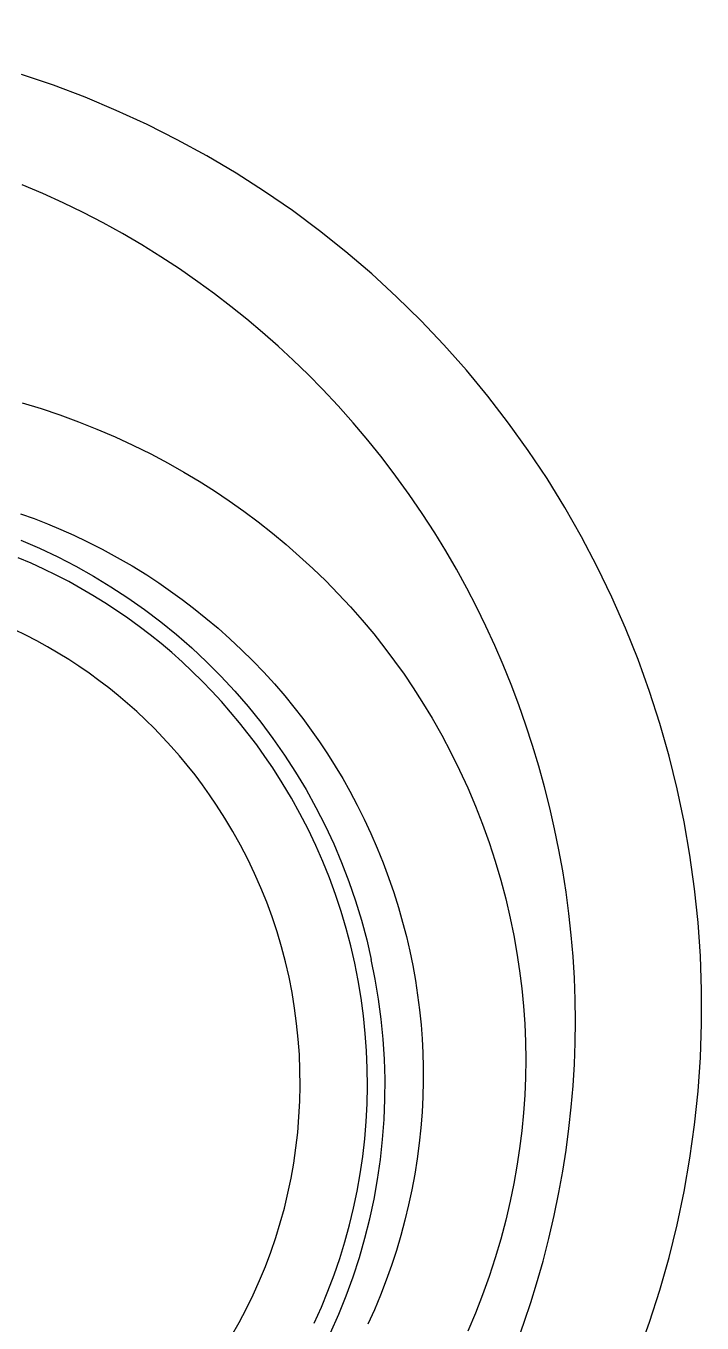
# Model space of a CAD drawing. Header units: millimetres. Extents: x -209 to 4251, y 50 to 3279.
# Drawn here: x 3602.08 to 3623.21, y 2839.86 to 2880.42 of the extents above; entities that cross this region are included whole.
import ezdxf

# ---------------------------------------------------------------- set-up
doc = ezdxf.new("R2010")
doc.units = ezdxf.units.MM
doc.layers.add('ZANO_R', color=7, linetype='Continuous', lineweight=0)
doc.layers.add('ZANO_W', color=1, linetype='Continuous', lineweight=0)
doc.styles.get("Standard").update_dxf_attribs({"font": 'ARIALUNI.TTF'})
doc.dimstyles.new('pl i ang', dxfattribs={"dimtxt": 50, "dimasz": 50, "dimexe": 1.25, "dimexo": 0.625, "dimgap": 10, "dimtad": 1, "dimtoh": 1, "dimtxsty": 'Standard', "dimcen": 2.5, "dimclrd": 1, "dimclre": 1, "dimclrt": 1, "dimadec": 0, "dimazin": 0, "dimtfac": 1, "dimtmove": 0, "dimatfit": 3, "dimfxl": 1, "dimarcsym": 1})

# ---------------------------------------------------------------- blocks, each defined once
blk = doc.blocks.new('*D433')
at = {"layer": 'ZANO_W', "color": 1, "lineweight": -2}
for p, q in [((3298.94, 2980.044), (3298.94, 2991.515)), ((3690.581, 2790.367), (3690.581, 2991.515)), ((3650.581, 2981.515), (3338.94, 2981.515))]:
    blk.add_line(p, q, dxfattribs=at)
at = {"layer": 'ZANO_W', "color": 1}
for points in [[(3338.94, 2988.182), (3338.94, 2974.849), (3298.94, 2981.515)], [(3650.581, 2974.849), (3650.581, 2988.182), (3690.581, 2981.515)]]:
    blk.add_solid(points, dxfattribs=at)
at = {"layer": 'ZANO_W', "color": 1, "insert": (3494.761, 3011.952), "char_height": 40, "attachment_point": 5}
blk.add_mtext('392', dxfattribs=at)
blk = doc.blocks.new('*D435')
at = {"layer": 'ZANO_W', "color": 1, "lineweight": -2}
for p, q in [((3604.244, 2955.344), (3829.47, 2955.344)), ((3819.47, 2915.344), (3819.47, 2415.367)), ((3701.53, 2375.367), (3829.47, 2375.367))]:
    blk.add_line(p, q, dxfattribs=at)
at = {"layer": 'ZANO_W', "color": 1}
for points in [[(3826.136, 2915.344), (3812.803, 2915.344), (3819.47, 2955.344)], [(3812.803, 2415.367), (3826.136, 2415.367), (3819.47, 2375.367)]]:
    blk.add_solid(points, dxfattribs=at)
at = {"layer": 'ZANO_W', "color": 1, "insert": (3789.033, 2665.356), "char_height": 40, "attachment_point": 5, "rotation": 90}
blk.add_mtext('580', dxfattribs=at)

msp = doc.modelspace()

# ---------------------------------------------------------------- linework, layer by layer
at = {"layer": 'ZANO_R'}
for p, q in [((3602.942, 2878.561), (3601.942, 2878.901)), ((3603.931, 2878.186), (3602.942, 2878.561)), ((3604.905, 2877.777), (3603.931, 2878.186)), ((3605.865, 2877.335), (3604.905, 2877.777)), ((3606.81, 2876.86), (3605.865, 2877.335)), ((3607.737, 2876.353), (3606.81, 2876.86)), ((3608.646, 2875.814), (3607.737, 2876.353)), ((3602.607, 2875.175), (3601.963, 2875.447)), ((3609.536, 2875.244), (3608.646, 2875.814)), ((3603.243, 2874.887), (3602.607, 2875.175)), ((3610.406, 2874.643), (3609.536, 2875.244)), ((3603.87, 2874.582), (3603.243, 2874.887)), ((3611.254, 2874.013), (3610.406, 2874.643)), ((3604.49, 2874.261), (3603.87, 2874.582)), ((3605.101, 2873.924), (3604.49, 2874.261)), ((3605.703, 2873.571), (3605.101, 2873.924)), ((3612.081, 2873.354), (3611.254, 2874.013)), ((3606.296, 2873.203), (3605.703, 2873.571)), ((3606.879, 2872.82), (3606.296, 2873.203)), ((3612.884, 2872.667), (3612.081, 2873.354)), ((3607.453, 2872.422), (3606.879, 2872.82)), ((3613.663, 2871.953), (3612.884, 2872.667)), ((3607.973, 2872.042), (3607.453, 2872.422)), ((3608.484, 2871.65), (3607.973, 2872.042)), ((3614.417, 2871.212), (3613.663, 2871.953)), ((3608.986, 2871.245), (3608.484, 2871.65)), ((3609.478, 2870.829), (3608.986, 2871.245)), ((3615.144, 2870.446), (3614.417, 2871.212)), ((3609.961, 2870.402), (3609.478, 2870.829)), ((3610.433, 2869.964), (3609.961, 2870.402)), ((3615.845, 2869.655), (3615.144, 2870.446)), ((3610.896, 2869.515), (3610.433, 2869.964)), ((3611.348, 2869.056), (3610.896, 2869.515)), ((3616.518, 2868.84), (3615.845, 2869.655)), ((3611.833, 2868.538), (3611.348, 2869.056)), ((3601.96, 2868.633), (3602.552, 2868.452)), ((3612.305, 2868.007), (3611.833, 2868.538)), ((3617.163, 2868.002), (3616.518, 2868.84)), ((3602.552, 2868.452), (3603.139, 2868.256)), ((3603.139, 2868.256), (3603.72, 2868.044)), ((3603.72, 2868.044), (3604.295, 2867.815)), ((3604.295, 2867.815), (3604.864, 2867.571)), ((3612.763, 2867.465), (3612.305, 2868.007)), ((3617.778, 2867.143), (3617.163, 2868.002)), ((3604.864, 2867.571), (3605.426, 2867.312)), ((3605.426, 2867.312), (3605.98, 2867.037)), ((3613.207, 2866.912), (3612.763, 2867.465)), ((3605.98, 2867.037), (3606.526, 2866.746)), ((3613.64, 2866.344), (3613.207, 2866.912)), ((3618.363, 2866.263), (3617.778, 2867.143)), ((3606.526, 2866.746), (3607.015, 2866.47)), ((3607.015, 2866.47), (3607.496, 2866.181)), ((3607.496, 2866.181), (3607.969, 2865.881)), ((3614.058, 2865.765), (3613.64, 2866.344)), ((3618.918, 2865.363), (3618.363, 2866.263)), ((3607.969, 2865.881), (3608.435, 2865.568)), ((3614.463, 2865.173), (3614.058, 2865.765)), ((3608.435, 2865.568), (3608.892, 2865.244)), ((3619.441, 2864.445), (3618.918, 2865.363)), ((3601.914, 2865.166), (3602.336, 2865.013)), ((3602.336, 2865.013), (3602.754, 2864.85)), ((3608.892, 2865.244), (3609.341, 2864.908)), ((3609.341, 2864.908), (3609.782, 2864.561)), ((3614.853, 2864.571), (3614.463, 2865.173)), ((3602.754, 2864.85), (3603.168, 2864.677)), ((3603.168, 2864.677), (3603.578, 2864.494)), ((3603.578, 2864.494), (3603.983, 2864.302)), ((3609.782, 2864.561), (3610.213, 2864.202)), ((3615.2, 2864.003), (3614.853, 2864.571)), ((3601.919, 2864.335), (3602.502, 2864.085)), ((3602.502, 2864.085), (3603.076, 2863.814)), ((3603.983, 2864.302), (3604.463, 2864.059)), ((3604.463, 2864.059), (3604.935, 2863.803)), ((3610.213, 2864.202), (3610.634, 2863.834)), ((3619.932, 2863.509), (3619.441, 2864.445)), ((3602.241, 2863.619), (3601.841, 2863.791)), ((3603.076, 2863.814), (3603.64, 2863.524)), ((3604.935, 2863.803), (3605.399, 2863.533)), ((3610.634, 2863.834), (3611.045, 2863.455)), ((3615.533, 2863.428), (3615.2, 2864.003)), ((3602.638, 2863.437), (3602.241, 2863.619)), ((3603.03, 2863.245), (3602.638, 2863.437)), ((3603.64, 2863.524), (3604.194, 2863.214)), ((3605.399, 2863.533), (3605.856, 2863.251)), ((3605.856, 2863.251), (3606.231, 2863.005)), ((3611.045, 2863.455), (3611.447, 2863.065)), ((3615.853, 2862.844), (3615.533, 2863.428)), ((3620.391, 2862.557), (3619.932, 2863.509)), ((3603.417, 2863.043), (3603.03, 2863.245)), ((3603.799, 2862.832), (3603.417, 2863.043)), ((3604.194, 2863.214), (3604.737, 2862.885)), ((3604.737, 2862.885), (3605.268, 2862.537)), ((3606.231, 2863.005), (3606.601, 2862.75)), ((3611.447, 2863.065), (3611.838, 2862.665)), ((3616.159, 2862.253), (3615.853, 2862.844)), ((3604.176, 2862.612), (3603.799, 2862.832)), ((3604.547, 2862.382), (3604.176, 2862.612)), ((3605.268, 2862.537), (3605.787, 2862.171)), ((3606.601, 2862.75), (3606.964, 2862.486)), ((3606.964, 2862.486), (3607.321, 2862.214)), ((3611.838, 2862.665), (3612.219, 2862.255)), ((3620.816, 2861.589), (3620.391, 2862.557)), ((3604.911, 2862.143), (3604.547, 2862.382)), ((3605.269, 2861.897), (3604.911, 2862.143)), ((3605.787, 2862.171), (3606.293, 2861.787)), ((3607.321, 2862.214), (3607.707, 2861.904)), ((3612.219, 2862.255), (3612.588, 2861.836)), ((3616.45, 2861.656), (3616.159, 2862.253)), ((3605.62, 2861.641), (3605.269, 2861.897)), ((3605.965, 2861.377), (3605.62, 2861.641)), ((3606.293, 2861.787), (3606.785, 2861.387)), ((3607.707, 2861.904), (3608.085, 2861.584)), ((3612.588, 2861.836), (3612.947, 2861.406)), ((3616.728, 2861.051), (3616.45, 2861.656)), ((3602.082, 2861.368), (3601.737, 2861.537)), ((3602.423, 2861.19), (3602.082, 2861.368)), ((3606.304, 2861.104), (3605.965, 2861.377)), ((3606.785, 2861.387), (3607.263, 2860.969)), ((3608.085, 2861.584), (3608.455, 2861.255)), ((3608.455, 2861.255), (3608.816, 2860.915)), ((3612.947, 2861.406), (3613.294, 2860.968)), ((3621.208, 2860.607), (3620.816, 2861.589)), ((3602.759, 2861.004), (3602.423, 2861.19)), ((3603.091, 2860.81), (3602.759, 2861.004)), ((3606.635, 2860.823), (3606.304, 2861.104)), ((3606.96, 2860.534), (3606.635, 2860.823)), ((3607.263, 2860.969), (3607.726, 2860.535)), ((3608.816, 2860.915), (3609.168, 2860.567)), ((3613.294, 2860.968), (3613.6, 2860.561)), ((3616.992, 2860.44), (3616.728, 2861.051)), ((3603.417, 2860.608), (3603.091, 2860.81)), ((3603.738, 2860.398), (3603.417, 2860.608)), ((3607.277, 2860.237), (3606.96, 2860.534)), ((3607.726, 2860.535), (3608.173, 2860.085)), ((3609.168, 2860.567), (3609.51, 2860.209)), ((3613.6, 2860.561), (3613.896, 2860.146)), ((3617.242, 2859.824), (3616.992, 2860.44)), ((3621.566, 2859.613), (3621.208, 2860.607)), ((3604.053, 2860.181), (3603.738, 2860.398)), ((3604.362, 2859.956), (3604.053, 2860.181)), ((3607.587, 2859.932), (3607.277, 2860.237)), ((3608.173, 2860.085), (3608.605, 2859.619)), ((3609.51, 2860.209), (3609.843, 2859.843)), ((3613.896, 2860.146), (3614.181, 2859.725)), ((3604.666, 2859.723), (3604.362, 2859.956)), ((3604.964, 2859.483), (3604.666, 2859.723)), ((3607.89, 2859.618), (3607.587, 2859.932)), ((3608.187, 2859.295), (3607.89, 2859.618)), ((3608.605, 2859.619), (3609.021, 2859.139)), ((3609.843, 2859.843), (3610.167, 2859.468)), ((3614.181, 2859.725), (3614.456, 2859.296)), ((3617.48, 2859.194), (3617.242, 2859.824)), ((3621.889, 2858.607), (3621.566, 2859.613)), ((3605.256, 2859.235), (3604.964, 2859.483)), ((3605.542, 2858.981), (3605.256, 2859.235)), ((3608.475, 2858.966), (3608.187, 2859.295)), ((3610.167, 2859.468), (3610.452, 2859.119)), ((3614.456, 2859.296), (3614.773, 2858.772)), ((3617.704, 2858.56), (3617.48, 2859.194)), ((3605.821, 2858.719), (3605.542, 2858.981)), ((3608.756, 2858.629), (3608.475, 2858.966)), ((3609.021, 2859.139), (3609.419, 2858.645)), ((3610.452, 2859.119), (3610.73, 2858.763)), ((3606.093, 2858.451), (3605.821, 2858.719)), ((3606.361, 2858.174), (3606.093, 2858.451)), ((3609.028, 2858.286), (3608.756, 2858.629)), ((3609.419, 2858.645), (3609.8, 2858.138)), ((3610.73, 2858.763), (3610.998, 2858.401)), ((3610.998, 2858.401), (3611.257, 2858.032)), ((3614.773, 2858.772), (3615.075, 2858.24)), ((3617.913, 2857.92), (3617.704, 2858.56)), ((3622.177, 2857.59), (3621.889, 2858.607)), ((3606.622, 2857.89), (3606.361, 2858.174)), ((3609.291, 2857.936), (3609.028, 2858.286)), ((3609.8, 2858.138), (3610.163, 2857.617)), ((3611.257, 2858.032), (3611.507, 2857.657)), ((3615.075, 2858.24), (3615.361, 2857.698)), ((3606.877, 2857.6), (3606.622, 2857.89)), ((3607.124, 2857.303), (3606.877, 2857.6)), ((3609.546, 2857.58), (3609.291, 2857.936)), ((3609.791, 2857.218), (3609.546, 2857.58)), ((3610.163, 2857.617), (3610.508, 2857.084)), ((3611.507, 2857.657), (3611.747, 2857.275)), ((3615.361, 2857.698), (3615.631, 2857.149)), ((3618.108, 2857.276), (3617.913, 2857.92)), ((3622.43, 2856.564), (3622.177, 2857.59)), ((3607.364, 2857), (3607.124, 2857.303)), ((3610.09, 2856.752), (3609.791, 2857.218)), ((3611.747, 2857.275), (3611.978, 2856.888)), ((3618.288, 2856.627), (3618.108, 2857.276)), ((3607.596, 2856.692), (3607.364, 2857)), ((3610.508, 2857.084), (3610.834, 2856.54)), ((3611.978, 2856.888), (3612.2, 2856.495)), ((3615.631, 2857.149), (3615.886, 2856.592)), ((3607.82, 2856.378), (3607.596, 2856.692)), ((3608.037, 2856.059), (3607.82, 2856.378)), ((3610.374, 2856.276), (3610.09, 2856.752)), ((3610.834, 2856.54), (3611.141, 2855.984)), ((3612.2, 2856.495), (3612.432, 2856.059)), ((3615.886, 2856.592), (3616.125, 2856.028)), ((3618.453, 2855.975), (3618.288, 2856.627)), ((3622.648, 2855.529), (3622.43, 2856.564)), ((3608.3, 2855.647), (3608.037, 2856.059)), ((3610.643, 2855.792), (3610.374, 2856.276)), ((3611.141, 2855.984), (3611.429, 2855.418)), ((3612.432, 2856.059), (3612.652, 2855.616)), ((3616.125, 2856.028), (3616.348, 2855.458)), ((3618.602, 2855.319), (3618.453, 2855.975)), ((3608.551, 2855.227), (3608.3, 2855.647)), ((3610.898, 2855.299), (3610.643, 2855.792)), ((3612.652, 2855.616), (3612.861, 2855.167)), ((3608.789, 2854.799), (3608.551, 2855.227)), ((3611.137, 2854.798), (3610.898, 2855.299)), ((3611.429, 2855.418), (3611.697, 2854.843)), ((3612.861, 2855.167), (3613.057, 2854.713)), ((3616.348, 2855.458), (3616.554, 2854.882)), ((3618.737, 2854.659), (3618.602, 2855.319)), ((3622.829, 2854.488), (3622.648, 2855.529)), ((3609.013, 2854.364), (3608.789, 2854.799)), ((3611.36, 2854.291), (3611.137, 2854.798)), ((3611.697, 2854.843), (3611.944, 2854.258)), ((3616.554, 2854.882), (3616.744, 2854.3)), ((3609.225, 2853.922), (3609.013, 2854.364)), ((3613.057, 2854.713), (3613.242, 2854.254)), ((3618.857, 2853.996), (3618.737, 2854.659)), ((3622.975, 2853.441), (3622.829, 2854.488)), ((3609.422, 2853.474), (3609.225, 2853.922)), ((3611.567, 2853.777), (3611.36, 2854.291)), ((3611.944, 2854.258), (3612.172, 2853.665)), ((3613.242, 2854.254), (3613.414, 2853.79)), ((3616.744, 2854.3), (3616.918, 2853.713)), ((3618.961, 2853.33), (3618.857, 2853.996)), ((3611.758, 2853.258), (3611.567, 2853.777)), ((3612.172, 2853.665), (3612.378, 2853.065)), ((3613.414, 2853.79), (3613.574, 2853.322)), ((3616.918, 2853.713), (3617.074, 2853.121)), ((3609.605, 2853.02), (3609.422, 2853.474)), ((3611.932, 2852.731), (3611.758, 2853.258)), ((3613.574, 2853.322), (3613.722, 2852.85)), ((3617.074, 2853.121), (3617.214, 2852.525)), ((3619.049, 2852.662), (3618.961, 2853.33)), ((3623.084, 2852.39), (3622.975, 2853.441)), ((3609.774, 2852.562), (3609.605, 2853.02)), ((3612.09, 2852.198), (3611.932, 2852.731)), ((3612.378, 2853.065), (3612.564, 2852.458)), ((3613.722, 2852.85), (3613.851, 2852.401)), ((3609.927, 2852.098), (3609.774, 2852.562)), ((3612.564, 2852.458), (3612.728, 2851.845)), ((3613.851, 2852.401), (3613.968, 2851.949)), ((3617.214, 2852.525), (3617.326, 2851.979)), ((3619.122, 2851.992), (3619.049, 2852.662)), ((3623.157, 2851.336), (3623.084, 2852.39)), ((3610.067, 2851.628), (3609.927, 2852.098)), ((3612.232, 2851.66), (3612.09, 2852.198)), ((3613.968, 2851.949), (3614.073, 2851.494)), ((3617.326, 2851.979), (3617.423, 2851.43)), ((3619.179, 2851.32), (3619.122, 2851.992)), ((3610.191, 2851.155), (3610.067, 2851.628)), ((3612.356, 2851.118), (3612.232, 2851.66)), ((3612.728, 2851.845), (3612.871, 2851.227)), ((3614.073, 2851.494), (3614.168, 2851.037)), ((3610.301, 2850.677), (3610.191, 2851.155)), ((3612.464, 2850.572), (3612.356, 2851.118)), ((3612.996, 2850.611), (3612.871, 2851.227)), ((3617.423, 2851.43), (3617.506, 2850.879)), ((3619.219, 2850.648), (3619.179, 2851.32)), ((3623.193, 2850.279), (3623.157, 2851.336)), ((3610.396, 2850.196), (3610.301, 2850.677)), ((3614.168, 2851.037), (3614.25, 2850.577)), ((3617.506, 2850.879), (3617.575, 2850.326)), ((3612.555, 2850.023), (3612.464, 2850.572)), ((3613.1, 2849.991), (3612.996, 2850.611)), ((3614.25, 2850.577), (3614.321, 2850.115)), ((3617.575, 2850.326), (3617.628, 2849.771)), ((3619.244, 2849.974), (3619.219, 2850.648)), ((3623.193, 2849.222), (3623.193, 2850.279)), ((3610.476, 2849.712), (3610.396, 2850.196)), ((3612.628, 2849.472), (3612.555, 2850.023)), ((3613.183, 2849.367), (3613.1, 2849.991)), ((3614.321, 2850.115), (3614.38, 2849.652)), ((3619.252, 2849.301), (3619.244, 2849.974)), ((3610.54, 2849.227), (3610.476, 2849.712)), ((3612.685, 2848.92), (3612.628, 2849.472)), ((3614.38, 2849.652), (3614.428, 2849.188)), ((3617.628, 2849.771), (3617.666, 2849.215)), ((3610.589, 2848.741), (3610.54, 2849.227)), ((3613.244, 2848.742), (3613.183, 2849.367)), ((3614.428, 2849.188), (3614.461, 2848.747)), ((3617.666, 2849.215), (3617.69, 2848.658)), ((3619.244, 2848.627), (3619.252, 2849.301)), ((3623.157, 2848.166), (3623.193, 2849.222)), ((3610.624, 2848.256), (3610.589, 2848.741)), ((3612.724, 2848.371), (3612.685, 2848.92)), ((3613.284, 2848.114), (3613.244, 2848.742)), ((3614.461, 2848.747), (3614.484, 2848.306)), ((3617.69, 2848.658), (3617.697, 2848.101)), ((3610.644, 2847.769), (3610.624, 2848.256)), ((3612.747, 2847.821), (3612.724, 2848.371)), ((3614.484, 2848.306), (3614.496, 2847.865)), ((3619.219, 2847.954), (3619.244, 2848.627)), ((3613.302, 2847.486), (3613.284, 2848.114)), ((3614.496, 2847.865), (3614.497, 2847.423)), ((3617.697, 2848.101), (3617.69, 2847.544)), ((3619.179, 2847.281), (3619.219, 2847.954)), ((3623.084, 2847.112), (3623.157, 2848.166)), ((3610.648, 2847.282), (3610.644, 2847.769)), ((3612.752, 2847.269), (3612.747, 2847.821)), ((3613.299, 2846.857), (3613.302, 2847.486)), ((3617.69, 2847.544), (3617.666, 2846.987)), ((3610.638, 2846.795), (3610.648, 2847.282)), ((3612.741, 2846.717), (3612.752, 2847.269)), ((3614.497, 2847.423), (3614.485, 2846.937)), ((3619.122, 2846.61), (3619.179, 2847.281)), ((3622.975, 2846.06), (3623.084, 2847.112)), ((3610.613, 2846.308), (3610.638, 2846.795)), ((3612.712, 2846.166), (3612.741, 2846.717)), ((3613.274, 2846.229), (3613.299, 2846.857)), ((3614.485, 2846.937), (3614.461, 2846.452)), ((3617.666, 2846.987), (3617.628, 2846.431)), ((3610.573, 2845.823), (3610.613, 2846.308)), ((3613.227, 2845.602), (3613.274, 2846.229)), ((3614.461, 2846.452), (3614.423, 2845.968)), ((3617.628, 2846.431), (3617.575, 2845.876)), ((3619.049, 2845.94), (3619.122, 2846.61)), ((3610.518, 2845.339), (3610.573, 2845.823)), ((3612.667, 2845.617), (3612.712, 2846.166)), ((3614.423, 2845.968), (3614.373, 2845.484)), ((3617.575, 2845.876), (3617.507, 2845.322)), ((3618.961, 2845.272), (3619.049, 2845.94)), ((3622.829, 2845.014), (3622.975, 2846.06)), ((3612.605, 2845.069), (3612.667, 2845.617)), ((3613.159, 2844.977), (3613.227, 2845.602)), ((3614.373, 2845.484), (3614.309, 2844.998)), ((3610.449, 2844.858), (3610.518, 2845.339)), ((3612.525, 2844.525), (3612.605, 2845.069)), ((3614.309, 2844.998), (3614.232, 2844.514)), ((3617.507, 2845.322), (3617.424, 2844.771)), ((3618.857, 2844.606), (3618.961, 2845.272)), ((3622.648, 2843.972), (3622.829, 2845.014)), ((3610.366, 2844.387), (3610.449, 2844.858)), ((3613.069, 2844.354), (3613.159, 2844.977)), ((3617.424, 2844.771), (3617.326, 2844.222)), ((3618.737, 2843.943), (3618.857, 2844.606)), ((3610.268, 2843.919), (3610.366, 2844.387)), ((3612.43, 2843.99), (3612.525, 2844.525)), ((3612.958, 2843.736), (3613.069, 2844.354)), ((3614.232, 2844.514), (3614.142, 2844.032)), ((3617.326, 2844.222), (3617.214, 2843.676)), ((3610.156, 2843.453), (3610.268, 2843.919)), ((3612.318, 2843.458), (3612.43, 2843.99)), ((3614.142, 2844.032), (3614.039, 2843.553)), ((3618.589, 2843.222), (3618.737, 2843.943)), ((3622.43, 2842.938), (3622.648, 2843.972)), ((3610.029, 2842.991), (3610.156, 2843.453)), ((3612.19, 2842.929), (3612.318, 2843.458)), ((3612.826, 2843.121), (3612.958, 2843.736)), ((3614.039, 2843.553), (3613.924, 2843.076)), ((3617.214, 2843.676), (3617.074, 2843.08)), ((3609.888, 2842.533), (3610.029, 2842.991)), ((3612.673, 2842.511), (3612.826, 2843.121)), ((3613.924, 2843.076), (3613.796, 2842.602)), ((3617.074, 2843.08), (3616.918, 2842.488)), ((3618.423, 2842.506), (3618.589, 2843.222)), ((3612.046, 2842.403), (3612.19, 2842.929)), ((3613.796, 2842.602), (3613.656, 2842.132)), ((3622.177, 2841.912), (3622.43, 2842.938)), ((3609.733, 2842.079), (3609.888, 2842.533)), ((3611.886, 2841.883), (3612.046, 2842.403)), ((3612.499, 2841.907), (3612.673, 2842.511)), ((3616.918, 2842.488), (3616.744, 2841.901)), ((3618.239, 2841.794), (3618.423, 2842.506)), ((3609.564, 2841.632), (3609.733, 2842.079)), ((3611.71, 2841.368), (3611.886, 2841.883)), ((3612.304, 2841.309), (3612.499, 2841.907)), ((3613.656, 2842.132), (3613.504, 2841.666)), ((3616.744, 2841.901), (3616.554, 2841.32)), ((3618.038, 2841.087), (3618.239, 2841.794)), ((3621.889, 2840.895), (3622.177, 2841.912)), ((3609.382, 2841.19), (3609.564, 2841.632)), ((3611.519, 2840.859), (3611.71, 2841.368)), ((3613.504, 2841.666), (3613.338, 2841.2)), ((3609.182, 2840.748), (3609.382, 2841.19)), ((3612.089, 2840.718), (3612.304, 2841.309)), ((3613.338, 2841.2), (3613.16, 2840.738)), ((3616.554, 2841.32), (3616.348, 2840.743)), ((3617.857, 2840.504), (3618.038, 2841.087)), ((3608.969, 2840.312), (3609.182, 2840.748)), ((3611.312, 2840.357), (3611.519, 2840.859)), ((3611.854, 2840.135), (3612.089, 2840.718)), ((3613.16, 2840.738), (3612.969, 2840.28)), ((3616.348, 2840.743), (3616.125, 2840.173)), ((3621.566, 2839.889), (3621.889, 2840.895)), ((3608.743, 2839.883), (3608.969, 2840.312)), ((3611.089, 2839.855), (3611.312, 2840.357)), ((3611.599, 2839.561), (3611.854, 2840.135)), ((3612.969, 2840.28), (3612.767, 2839.828)), ((3616.125, 2840.173), (3615.886, 2839.61)), ((3617.664, 2839.924), (3617.857, 2840.504)), ((3608.503, 2839.46), (3608.743, 2839.883)), ((3617.459, 2839.349), (3617.664, 2839.924)), ((3621.208, 2838.894), (3621.566, 2839.889))]:
    msp.add_line(p, q, dxfattribs=at)

# ---------------------------------------------------------------- dimensions: what is measured, and where the dimension line sits
at = {"layer": 'ZANO_W'}
dim = msp.add_linear_dim(base=(3298.94, 2981.515), p1=(3690.581, 2780.367), p2=(3298.94, 2970.044), dimstyle='pl i ang', override={"dimtxt": 40, "dimasz": 40, "dimexe": 10, "dimexo": 10, "dimtoh": 0, "dimdec": 0, "dimtdec": 0, "dimtmove": 1}, dxfattribs=at)
dim.commit()
dim.dimension.update_dxf_attribs({"geometry": '*D433', "text_midpoint": (3494.761, 3011.952)})
dim = msp.add_linear_dim(base=(3819.47, 2375.367), p1=(3594.244, 2955.344), p2=(3691.53, 2375.367), angle=90, dimstyle='pl i ang', override={"dimtxt": 40, "dimasz": 40, "dimexe": 10, "dimexo": 10, "dimtoh": 0, "dimdec": 0, "dimtdec": 0, "dimtmove": 1}, dxfattribs=at)
dim.commit()
dim.dimension.update_dxf_attribs({"geometry": '*D435', "text_midpoint": (3789.033, 2665.356)})

doc.saveas('drawing.dxf')
